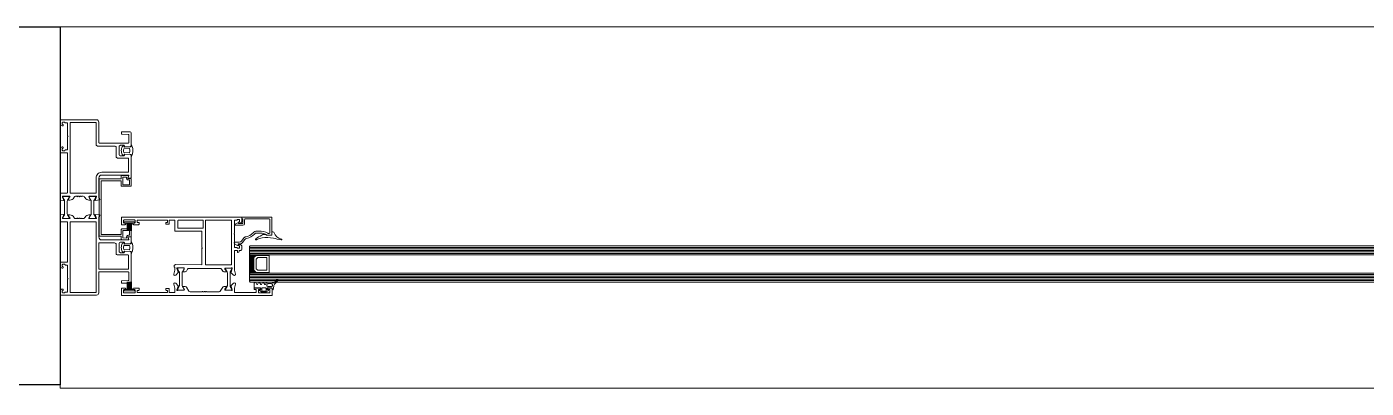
# Model space of a CAD drawing. Header units: centimetres. Extents: x 118932 to 154602, y -32682 to -23521.
# Drawn here: x 132735.5 to 132824.4, y -28093.6 to -28069.6 of the extents above; entities that cross this region are included whole.
import ezdxf

# ---------------------------------------------------------------- set-up
doc = ezdxf.new("R2010")
doc.units = ezdxf.units.CM
doc.header["$LTSCALE"] = 50
doc.header["$MEASUREMENT"] = 0
for name, color, linetype, lineweight, true_color in [('GEN_02_TF_Pencere', 7, 'Continuous', 9, 0x6093ac), ('GEN_05_ML_Mermer', 7, 'Continuous', 9, 0x9d8692), ('GEN_06_GR_İnce', 7, 'Continuous', 13, 0xb0b0a9), ('ÖRÜLECEK DUVARLAR', 7, 'Continuous', 30, 0xfaca30)]:
    doc.layers.add(name, color=color, linetype=linetype, lineweight=lineweight, true_color=true_color)
doc.layers.add('revizyon notlar', color=1, linetype='Continuous', lineweight=30)

# ---------------------------------------------------------------- blocks, each defined once
blk = doc.blocks.new('p25_a_rb')
at = {"layer": 'GEN_02_TF_Pencere', "linetype": 'Continuous'}
for p, q in [((-312.806, -13.046), (-312.806, -13.556)), ((-312.786, -13.046), (-312.786, -13.556)), ((-312.766, -13.046), (-312.766, -13.556)), ((-312.746, -13.046), (-312.746, -13.556)), ((-312.726, -13.046), (-312.726, -13.556)), ((-312.706, -13.046), (-312.706, -13.556)), ((-312.686, -13.046), (-312.686, -13.556)), ((-312.666, -13.046), (-312.666, -13.556)), ((-312.646, -13.046), (-312.646, -13.556)), ((-312.626, -13.046), (-312.626, -13.556)), ((-312.606, -13.046), (-312.606, -13.556)), ((-312.586, -13.046), (-312.586, -13.556)), ((-312.566, -13.046), (-312.566, -13.556)), ((-312.546, -13.046), (-312.546, -13.556)), ((-312.526, -13.046), (-312.526, -13.556)), ((-312.506, -13.046), (-312.506, -13.556)), ((-312.806, -17.453), (-312.806, -16.943)), ((-312.786, -17.453), (-312.786, -16.943)), ((-312.766, -17.453), (-312.766, -16.943)), ((-312.746, -17.453), (-312.746, -16.943)), ((-312.726, -17.453), (-312.726, -16.943)), ((-312.706, -17.453), (-312.706, -16.943)), ((-312.686, -17.453), (-312.686, -16.943)), ((-312.666, -17.453), (-312.666, -16.943)), ((-312.646, -17.453), (-312.646, -16.943)), ((-312.626, -17.453), (-312.626, -16.943)), ((-312.606, -17.453), (-312.606, -16.943)), ((-312.586, -17.453), (-312.586, -16.943)), ((-312.566, -17.453), (-312.566, -16.943)), ((-312.546, -17.453), (-312.546, -16.943)), ((-312.526, -17.453), (-312.526, -16.943)), ((-312.506, -17.453), (-312.506, -16.943))]:
    blk.add_line(p, q, dxfattribs=at)
at = {"layer": 'GEN_02_TF_Pencere', "extrusion": (0, 0, -1)}
for p, q in [((-304.228, -14.149), (-304.215, -14.147)), ((-303.54, -13.832), (-303.56, -13.823)), ((-303.23, -13.843), (-303.491, -13.843)), ((-303.2, -13.633), (-303.2, -13.818)), ((-303.132, -13.608), (-303.17, -13.608)), ((-303.17, -13.608), (-303.17, -13.608)), ((-303.066, -17.001), (-302.855, -16.802)), ((-302.803, -16.841), (-302.981, -17.057)), ((-304.37, -17.316), (-304.37, -17.065)), ((-304.359, -17.026), (-304.327, -16.969)), ((-303.945, -17.343), (-304.34, -17.343)), ((-304.251, -16.972), (-304.196, -17.105)), ((-304.14, -17.105), (-304.085, -16.972)), ((-304.009, -16.969), (-303.931, -17.109)), ((-303.846, -17.625), (-304.009, -17.521)), ((-303.985, -17.457), (-303.945, -17.458)), ((-303.945, -17.458), (-303.945, -17.343)), ((-303.876, -17.105), (-303.82, -16.972)), ((-303.865, -17.369), (-303.865, -17.528)), ((-303.596, -17.625), (-303.846, -17.625)), ((-303.605, -17.343), (-303.835, -17.343)), ((-303.835, -17.555), (-303.605, -17.555)), ((-303.745, -16.969), (-303.667, -17.109)), ((-303.612, -17.106), (-303.573, -17.012)), ((-303.432, -17.522), (-303.596, -17.625)), ((-303.584, -17.351), (-303.584, -17.351)), ((-303.575, -17.528), (-303.575, -17.37)), ((-303.573, -17.012), (-303.573, -17.012)), ((-303.53, -17.141), (-303.53, -17.16)), ((-303.53, -17.141), (-303.53, -17.141)), ((-303.195, -17.344), (-303.495, -17.343)), ((-303.495, -17.343), (-303.495, -17.458)), ((-303.495, -17.458), (-303.455, -17.458)), ((-303.479, -16.955), (-303.225, -16.955)), ((-303.431, -17.248), (-303.245, -17.248)), ((-303.245, -17.053), (-303.43, -17.053)), ((-303.165, -17.431), (-303.165, -17.37)), ((-303.145, -17.16), (-303.145, -17.141))]:
    blk.add_line(p, q, dxfattribs=at)
at = {"layer": 'GEN_02_TF_Pencere'}
for p, q in [((-304.63, -14.549), (-304.68, -14.599)), ((-304.68, -14.599), (-304.68, -15.099)), ((-162, -14.649), (-304.68, -14.649)), ((-162, -14.749), (-304.68, -14.749)), ((-162, -14.849), (-304.68, -14.849)), ((-162, -14.949), (-304.68, -14.949)), ((-162, -15.049), (-304.68, -15.049)), ((-304.68, -15.099), (-304.63, -15.149)), ((-162.05, -14.549), (-304.63, -14.549)), ((-162.375, -15.149), (-304.68, -15.149)), ((-304.68, -15.149), (-304.305, -15.149)), ((-304.68, -16.349), (-304.68, -15.149)), ((-304.68, -15.149), (-304.68, -15.149)), ((-304.68, -15.149), (-304.68, -16.349)), ((-304.64, -15.149), (-304.64, -16.349)), ((-304.6, -15.149), (-304.6, -16.349)), ((-304.56, -15.149), (-304.56, -16.349)), ((-304.52, -15.149), (-304.52, -16.349)), ((-304.48, -15.149), (-304.48, -16.349)), ((-304.305, -15.149), (-304.455, -15.299)), ((-304.455, -15.299), (-304.455, -16.199)), ((-304.44, -15.149), (-304.44, -15.284)), ((-304.4, -15.149), (-304.4, -15.244)), ((-304.23, -15.179), (-304.38, -15.329)), ((-304.38, -15.329), (-304.38, -16.169)), ((-304.36, -15.149), (-304.36, -15.204)), ((-304.32, -15.149), (-304.32, -15.164)), ((-303.38, -15.179), (-304.23, -15.179)), ((-304.13, -15.329), (-304.23, -15.429)), ((-304.23, -15.429), (-304.23, -16.069)), ((-303.53, -15.329), (-304.13, -15.329)), ((-303.53, -16.169), (-303.53, -15.329)), ((-303.38, -16.319), (-303.38, -15.179)), ((-304.63, -16.349), (-304.68, -16.399)), ((-162.375, -16.349), (-304.68, -16.349)), ((-304.305, -16.349), (-304.68, -16.349)), ((-304.68, -16.399), (-304.68, -16.899)), ((-162, -16.449), (-304.68, -16.449)), ((-162, -16.549), (-304.68, -16.549)), ((-162, -16.649), (-304.68, -16.649)), ((-162, -16.749), (-304.68, -16.749)), ((-162, -16.849), (-304.68, -16.849)), ((-304.455, -16.199), (-304.305, -16.349)), ((-304.44, -16.214), (-304.44, -16.349)), ((-304.4, -16.254), (-304.4, -16.349)), ((-304.38, -16.169), (-304.23, -16.319)), ((-304.36, -16.294), (-304.36, -16.349)), ((-304.32, -16.334), (-304.32, -16.349)), ((-304.23, -16.069), (-304.13, -16.169)), ((-304.23, -16.319), (-303.38, -16.319)), ((-304.13, -16.169), (-303.53, -16.169)), ((-304.68, -16.899), (-304.63, -16.949)), ((-162.05, -16.949), (-304.63, -16.949))]:
    blk.add_line(p, q, dxfattribs=at)
for points in [[(-317.22, -6.177), (-314.83, -6.177, -0.414214), (-314.68, -6.327), (-314.68, -7.687, 0.414214), (-314.65, -7.717), (-312.719, -7.717, 0.414214), (-312.689, -7.687), (-312.689, -7.177, 0.400696), (-312.718, -7.147), (-313.151, -7.127, -0.400696), (-313.18, -7.097), (-313.18, -7.007, -0.414214), (-313.15, -6.977), (-312.629, -6.977, -0.414214), (-312.529, -7.077), (-312.529, -7.898, -0.399104), (-312.576, -7.948), (-312.95, -7.967, -0.429487), (-312.982, -7.937), (-312.982, -7.917, 0.414214), (-313.032, -7.867), (-313.23, -7.867, 0.414214), (-313.33, -7.967), (-313.33, -8.467, 0.414214), (-313.23, -8.567), (-313.032, -8.567, 0.414214), (-312.982, -8.517), (-312.982, -8.497, -0.429495), (-312.95, -8.467), (-312.576, -8.487, -0.399096), (-312.529, -8.537), (-312.529, -10.013, -0.414214), (-312.559, -10.043), (-312.697, -10.043, -0.518649), (-312.725, -10.002), (-312.683, -9.883, 0.518649), (-312.711, -9.843), (-314.48, -9.843, 0.414214), (-314.68, -10.043), (-314.68, -11.346, 0.41134), (-314.65, -11.376, -0.312805), (-314.632, -11.389), (-314.601, -11.473, -0.493156), (-314.618, -11.5), (-314.918, -11.526, -0.957545), (-314.923, -11.486, 0.268123), (-314.908, -11.473), (-314.85, -11.314, 0.843087), (-314.86, -11.256), (-315.311, -11.256, 0.577366), (-315.337, -11.301), (-315.247, -11.458, 0.182928), (-315.236, -11.467, -0.849637), (-315.242, -11.506), (-315.334, -11.506, -0.267944), (-315.594, -11.356), (-315.623, -11.306, 0.267964), (-315.71, -11.256), (-315.833, -11.256), (-315.855, -11.294), (-315.877, -11.256), (-315.935, -11.256, -1), (-315.995, -11.256), (-316.075, -11.256, -1), (-316.135, -11.256), (-316.22, -11.256, 0.267966), (-316.307, -11.306), (-316.336, -11.356, -0.267944), (-316.596, -11.506), (-316.688, -11.506, -0.849744), (-316.694, -11.467, 0.182697), (-316.683, -11.458), (-316.593, -11.301, 0.577366), (-316.619, -11.256), (-317.07, -11.256, 0.843081), (-317.08, -11.314), (-317.022, -11.473, 0.267761), (-317.007, -11.486, -0.957329), (-317.012, -11.526), (-317.25, -11.505), (-317.25, -11.346), (-317.25, -11.068, -0.414214), (-317.22, -11.038), (-316.78, -11.038, 0.414214), (-316.75, -11.008), (-316.75, -8.377), (-317.17, -8.377, -0.414214), (-317.25, -8.297), (-317.25, -8.127, -0.414214), (-317.1, -7.977), (-317.07, -7.977, -0.414214), (-317.05, -7.997), (-317.05, -8.048, -0.36604), (-317.075, -8.077, 0.365984), (-317.1, -8.107), (-317.1, -8.197, 0.414214), (-317.07, -8.227), (-316.96, -8.227, 0.367429), (-316.93, -8.202, -0.364526), (-316.901, -8.177), (-316.78, -8.177, 0.414214), (-316.75, -8.147), (-316.75, -7.307), (-316.72, -7.277), (-316.75, -7.247), (-316.75, -6.407, 0.414214), (-316.78, -6.377), (-316.901, -6.377, -0.364526), (-316.93, -6.352, 0.367429), (-316.96, -6.327), (-317.07, -6.327, 0.414214), (-317.1, -6.357), (-317.1, -6.447, 0.365984), (-317.075, -6.476, -0.36604), (-317.05, -6.506), (-317.05, -6.557, -0.414214), (-317.07, -6.577), (-317.1, -6.577, -0.414214), (-317.25, -6.427), (-317.25, -6.207, -0.414214), (-317.22, -6.177)], [(-314.86, -6.357), (-316.57, -6.357), (-316.57, -11.038), (-314.86, -11.038), (-314.86, -10.043, -0.414214), (-314.48, -9.663), (-312.739, -9.663, 0.414214), (-312.709, -9.633), (-312.709, -8.747, 0.414214), (-312.739, -8.717), (-313.43, -8.717, -0.414214), (-313.53, -8.617), (-313.53, -8.017, 0.414214), (-313.63, -7.917), (-314.76, -7.917, -0.414214), (-314.86, -7.817), (-314.86, -6.357)], [(-312.529, -8.655, 0.064394), (-312.445, -8.447, 0.064394), (-312.417, -8.224, 0.129325), (-312.529, -7.793), (-312.529, -7.943, -0.399528), (-312.557, -7.973), (-312.971, -7.994, -0.414214), (-313.001, -7.964), (-313.001, -7.936, 0.414214), (-313.031, -7.906), (-313.038, -7.906, 0.295923), (-313.129, -7.965, 0.104809), (-313.185, -8.224, 0.104809), (-313.129, -8.483, 0.295923), (-313.038, -8.542), (-313.031, -8.542, 0.414214), (-313.001, -8.512), (-313.001, -8.484, -0.414214), (-312.971, -8.454), (-312.557, -8.475, -0.399528), (-312.529, -8.505), (-312.529, -8.655)], [(-312.67, -8.369), (-312.995, -8.353, -0.337036), (-313.023, -8.329, -0.054259), (-313.035, -8.224, -0.054259), (-313.023, -8.119, -0.337036), (-312.996, -8.095), (-312.67, -8.079, -0.32284), (-312.641, -8.098, -0.093955), (-312.617, -8.224, -0.093955), (-312.641, -8.35, -0.32284), (-312.67, -8.369)], [(-313.184, -14.112, 0.198912), (-313.175, -14.133, 0.198912), (-313.154, -14.142), (-312.743, -14.142, 0.518649), (-312.715, -14.102), (-312.758, -13.982, -0.518649), (-312.729, -13.942), (-312.563, -13.942, 0.414214), (-312.533, -13.912), (-312.533, -13.452, 0.414214), (-312.563, -13.422), (-313.154, -13.422, 0.414214), (-313.184, -13.452), (-313.184, -13.792), (-314.532, -13.792), (-314.532, -12.007), (-314.532, -10.222), (-313.184, -10.222), (-313.184, -10.562, 0.414214), (-313.154, -10.592), (-312.563, -10.592, 0.414214), (-312.533, -10.562), (-312.533, -10.101, 0.414214), (-312.563, -10.071), (-312.729, -10.071, -0.518649), (-312.758, -10.031), (-312.715, -9.912, 0.518649), (-312.743, -9.871), (-313.154, -9.871, 0.414214), (-313.184, -9.901), (-313.184, -10.072, -0.414214), (-313.214, -10.102), (-314.622, -10.102, 0.414214), (-314.652, -10.132), (-314.652, -12.007), (-314.652, -13.882, 0.414214), (-314.622, -13.912), (-313.214, -13.912, -0.414214), (-313.184, -13.942), (-313.184, -14.112)], [(-313.084, -10.462), (-313.084, -10.021, -0.395113), (-313.056, -9.991), (-312.846, -9.977, 0.505029), (-312.703, -10.171), (-312.663, -10.171, -0.414214), (-312.633, -10.201), (-312.633, -10.462, -0.414214), (-312.663, -10.492), (-313.054, -10.492, -0.414214), (-313.084, -10.462)], [(-316.95, -11.576), (-316.95, -12.424, -0.131652), (-316.966, -12.484), (-317.07, -12.664), (-317.07, -12.7, 0.414214), (-317.03, -12.74), (-316.69, -12.74, 0.414214), (-316.65, -12.7), (-316.65, -12.664), (-316.754, -12.484, -0.131652), (-316.77, -12.424), (-316.77, -11.576, -0.131652), (-316.754, -11.516), (-316.65, -11.336), (-316.65, -11.3, 0.414214), (-316.69, -11.26), (-317.03, -11.26, 0.414214), (-317.07, -11.3), (-317.07, -11.336), (-316.966, -11.516, -0.131652), (-316.95, -11.576)], [(-315.191, -11.576), (-315.191, -12.424, -0.131652), (-315.207, -12.484), (-315.311, -12.664), (-315.311, -12.7, 0.414214), (-315.271, -12.74), (-314.931, -12.74, 0.414214), (-314.891, -12.7), (-314.891, -12.664), (-314.995, -12.484, -0.131652), (-315.011, -12.424), (-315.011, -11.576, -0.131652), (-314.995, -11.516), (-314.891, -11.336), (-314.891, -11.3, 0.414214), (-314.931, -11.26), (-315.271, -11.26, 0.414214), (-315.311, -11.3), (-315.311, -11.336), (-315.207, -11.516, -0.131652), (-315.191, -11.576)], [(-316.75, -15.619), (-316.75, -12.988, 0.414214), (-316.78, -12.958), (-317.22, -12.958, -0.414214), (-317.25, -12.928), (-317.25, -12.65), (-317.25, -12.491), (-317.012, -12.47, -0.957329), (-317.007, -12.51, 0.267761), (-317.022, -12.523), (-317.08, -12.682, 0.843081), (-317.07, -12.74), (-316.619, -12.74, 0.577366), (-316.593, -12.695), (-316.683, -12.538, 0.182697), (-316.694, -12.529, -0.849744), (-316.688, -12.49), (-316.596, -12.49, -0.267944), (-316.336, -12.64), (-316.307, -12.69, 0.267966), (-316.22, -12.74), (-316.135, -12.74, -1), (-316.075, -12.74), (-315.995, -12.74, -1), (-315.935, -12.74), (-315.877, -12.74), (-315.855, -12.702), (-315.833, -12.74), (-315.71, -12.74, 0.267964), (-315.623, -12.69), (-315.594, -12.64, -0.267944), (-315.334, -12.49), (-315.242, -12.49, -0.849637), (-315.236, -12.529, 0.182928), (-315.247, -12.538), (-315.337, -12.695, 0.577366), (-315.311, -12.74), (-314.86, -12.74, 0.843087), (-314.85, -12.682), (-314.908, -12.523, 0.268123), (-314.923, -12.51, -0.957545), (-314.918, -12.47), (-314.618, -12.496, -0.493156), (-314.601, -12.523), (-314.632, -12.607, -0.312805), (-314.65, -12.62, 0.41134), (-314.68, -12.65), (-314.68, -13.953, 0.414214), (-314.48, -14.153), (-312.709, -14.153, 0.414214), (-312.679, -14.123), (-312.729, -13.983, -0.414214), (-312.699, -13.953), (-312.559, -13.953, -0.414214), (-312.529, -13.983), (-312.529, -14.334, -0.399096), (-312.576, -14.384), (-312.95, -14.403, -0.429495), (-312.982, -14.373), (-312.982, -14.353, 0.414214), (-313.032, -14.303), (-313.23, -14.303, 0.414214), (-313.33, -14.403), (-313.33, -14.903, 0.414214), (-313.23, -15.003), (-313.032, -15.003, 0.414214), (-312.982, -14.953), (-312.982, -14.933, -0.429487), (-312.95, -14.903), (-312.576, -14.923, -0.399104), (-312.529, -14.973), (-312.529, -16.919, -0.414214), (-312.629, -17.019), (-313.15, -17.019, -0.414214), (-313.18, -16.989), (-313.18, -16.899, -0.400696), (-313.151, -16.869), (-312.718, -16.849, 0.400696), (-312.689, -16.819), (-312.689, -16.309, 0.414214), (-312.719, -16.279), (-314.65, -16.279, 0.414214), (-314.68, -16.309), (-314.68, -17.669, -0.414214), (-314.83, -17.819), (-317.22, -17.819, -0.414214), (-317.25, -17.789), (-317.25, -17.569, -0.414214), (-317.1, -17.419), (-317.07, -17.419, -0.414214), (-317.05, -17.439), (-317.05, -17.49, -0.36604), (-317.075, -17.52, 0.365984), (-317.1, -17.549), (-317.1, -17.639, 0.414214), (-317.07, -17.669), (-316.96, -17.669, 0.367429), (-316.93, -17.644, -0.364526), (-316.901, -17.619), (-316.78, -17.619, 0.414214), (-316.75, -17.589), (-316.75, -16.749), (-316.72, -16.719), (-316.75, -16.689), (-316.75, -15.849, 0.414214), (-316.78, -15.819), (-316.901, -15.819, -0.364526), (-316.93, -15.794, 0.367429), (-316.96, -15.769), (-317.07, -15.769, 0.414214), (-317.1, -15.799), (-317.1, -15.889, 0.365984), (-317.075, -15.919, -0.36604), (-317.05, -15.948), (-317.05, -15.999, -0.414214), (-317.07, -16.019), (-317.1, -16.019, -0.414214), (-317.25, -15.869), (-317.25, -15.699, -0.414214), (-317.17, -15.619), (-316.75, -15.619)], [(-305.21, -12.647), (-313.15, -12.643, 0.198912), (-313.171, -12.652, 0.198912), (-313.18, -12.673), (-313.18, -13.113, 0.414214), (-313.15, -13.143), (-312.95, -13.143, 0.414214), (-312.88, -13.073, 0.414214), (-312.91, -13.043), (-312.99, -13.043, -0.414214), (-313.04, -12.993), (-313.04, -12.873, -0.414214), (-312.99, -12.823), (-312.32, -12.823, -0.414214), (-312.27, -12.873), (-312.27, -12.993, -0.414214), (-312.32, -13.043), (-312.4, -13.043, 0.414214), (-312.43, -13.073, 0.414214), (-312.36, -13.143), (-312.05, -13.143, 0.414214), (-312, -13.093), (-312, -13.023, 0.414214), (-312.03, -12.993), (-312.13, -12.993), (-312.13, -12.843), (-310.13, -12.845), (-310.13, -12.995), (-310.2, -12.995, 0.414214), (-310.23, -13.025), (-310.23, -13.085, 0.414214), (-310.2, -13.115), (-310.04, -13.115, 0.414214), (-310.01, -13.085), (-310.01, -12.875, -0.414214), (-309.98, -12.845), (-309.63, -12.845), (-309.63, -13.545, 0.414213), (-309.6, -13.575), (-307.83, -13.576), (-307.831, -14.656), (-307.801, -14.686), (-307.831, -14.716), (-307.832, -15.796), (-309.581, -15.795, 0.414277), (-309.681, -15.895), (-309.681, -15.93, 0.339312), (-309.666, -15.949), (-309.646, -15.955, -0.339802), (-309.632, -15.974), (-309.632, -16.161), (-309.702, -16.421, 0.700085), (-309.594, -16.497), (-309.576, -16.484), (-309.405, -16.312, 0.617948), (-309.421, -16.251, -0.283637), (-309.443, -16.23), (-309.494, -16.045), (-309.494, -16.027, -0.673161), (-309.443, -16.006, 0.202488), (-309.421, -16.015), (-309.034, -16.016, -0.414214), (-309.004, -16.046), (-309.004, -16.067, -0.137872), (-309.009, -16.083), (-309.102, -16.235, 0.585524), (-309.085, -16.266), (-308.942, -16.266, 0.261413), (-308.857, -16.218), (-308.781, -16.094, -0.261413), (-308.695, -16.046), (-307.789, -16.046), (-306.618, -16.047, -0.261413), (-306.533, -16.095), (-306.457, -16.219, 0.261413), (-306.372, -16.267), (-306.229, -16.267, 0.585524), (-306.212, -16.237), (-306.305, -16.084, -0.137872), (-306.309, -16.069), (-306.309, -16.047, -0.414214), (-306.279, -16.017), (-305.892, -16.017, 0.202488), (-305.871, -16.008, -0.673161), (-305.819, -16.029), (-305.819, -16.047), (-305.87, -16.232, -0.283637), (-305.893, -16.253, 0.617948), (-305.909, -16.314), (-305.738, -16.487), (-305.72, -16.499, 0.700085), (-305.612, -16.424), (-305.682, -16.163), (-305.681, -14.877, -0.414214), (-305.651, -14.847), (-305.511, -14.847, -0.414214), (-305.481, -14.877), (-305.481, -14.967, 0.463003), (-305.447, -14.997, 0.372825), (-305.361, -14.898), (-305.361, -14.877, -0.414214), (-305.331, -14.847), (-305.261, -14.847, 0.414214), (-305.181, -14.767), (-305.181, -14.597, 0.414214), (-305.331, -14.447), (-305.351, -14.447, 0.414214), (-305.381, -14.477), (-305.381, -14.518, 0.380812), (-305.356, -14.548, -0.365977), (-305.331, -14.577), (-305.331, -14.667, -0.414214), (-305.361, -14.697), (-305.471, -14.697, -0.365977), (-305.5, -14.672, 0.369187), (-305.53, -14.647), (-305.651, -14.647, -0.414214), (-305.681, -14.617), (-305.68, -13.777), (-305.71, -13.747), (-305.68, -13.717), (-305.68, -12.877, -0.414214), (-305.65, -12.847), (-305.529, -12.847, 0.365995), (-305.499, -12.822, -0.365977), (-305.47, -12.797), (-305.36, -12.797, -0.414214), (-305.33, -12.827), (-305.33, -12.917, -0.374045), (-305.355, -12.947, 0.366034), (-305.38, -12.976), (-305.38, -13.017, 0.414214), (-305.35, -13.047), (-305.33, -13.047, 0.414214), (-305.18, -12.897), (-305.18, -12.677, 0.414214), (-305.21, -12.647)], [(-307.759, -13.368, -0.198912), (-307.78, -13.376), (-309.4, -13.375, -0.414214), (-309.43, -13.345), (-309.43, -12.875, -0.414214), (-309.4, -12.845), (-307.78, -12.846, -0.414214), (-307.75, -12.876), (-307.75, -13.346, -0.198912), (-307.759, -13.368)], [(-303.23, -12.643), (-305.15, -12.643, 0.41421), (-305.18, -12.673), (-305.18, -12.733, 0.41421), (-305.15, -12.763), (-305.13, -12.763), (-305.13, -13.063), (-305.4, -13.063), (-305.42, -13.028, 0.414213), (-305.461, -13.017), (-305.632, -13.115, 0.767327), (-305.614, -13.183), (-305.11, -13.183, 0.414213), (-305.01, -13.083), (-305.01, -12.813, -0.414213), (-304.96, -12.763), (-303.37, -12.763, -0.414213), (-303.32, -12.813), (-303.32, -13.673, -0.414213), (-303.37, -13.723), (-303.422, -13.723, -0.127549), (-303.456, -13.714, 0.13898), (-304.05, -13.574), (-304.199, -13.574, 0.215322), (-304.439, -13.682, -0.168624), (-304.896, -13.941, 0.197358), (-305.101, -14.072), (-305.209, -14.226, -0.244575), (-305.356, -14.303), (-305.635, -14.303, 0.767327), (-305.663, -14.405), (-305.465, -14.519, 0.577351), (-305.42, -14.493), (-305.42, -14.423), (-305.356, -14.423, 0.244575), (-305.11, -14.295), (-305.002, -14.141, -0.197358), (-304.874, -14.059, 0.168624), (-304.349, -13.762, -0.215322), (-304.199, -13.694), (-303.952, -13.694, -0.114883), (-303.516, -13.818, 0.126996), (-303.419, -13.843), (-303.23, -13.843, 0.414213), (-303.2, -13.813), (-303.2, -12.673, 0.414213), (-303.23, -12.643)], [(-313.076, -14.013, -0.190395), (-313.084, -13.993), (-313.084, -13.552, -0.414214), (-313.054, -13.522), (-312.663, -13.522, -0.414214), (-312.633, -13.552), (-312.633, -13.812, -0.414214), (-312.663, -13.842), (-312.703, -13.842, 0.505029), (-312.846, -14.037), (-313.056, -14.023, -0.190395), (-313.076, -14.013)], [(-314.68, -14.383), (-314.68, -16.069, 0.414189), (-314.65, -16.099), (-312.739, -16.099, 0.414238), (-312.709, -16.069), (-312.709, -15.183, 0.414214), (-312.739, -15.153), (-313.43, -15.153, -0.414214), (-313.53, -15.053), (-313.53, -14.453, 0.414214), (-313.63, -14.353), (-314.65, -14.353, 0.414214), (-314.68, -14.383)], [(-312.529, -15.091, 0.064394), (-312.445, -14.883, 0.064394), (-312.417, -14.66, 0.129325), (-312.529, -14.229), (-312.529, -14.379, -0.399528), (-312.557, -14.409), (-312.971, -14.43, -0.414214), (-313.001, -14.4), (-313.001, -14.372, 0.414214), (-313.031, -14.342), (-313.038, -14.342, 0.295923), (-313.129, -14.401, 0.104809), (-313.185, -14.66, 0.104809), (-313.129, -14.919, 0.295923), (-313.038, -14.978), (-313.031, -14.978, 0.414214), (-313.001, -14.948), (-313.001, -14.92, -0.414214), (-312.971, -14.89), (-312.557, -14.911, -0.399528), (-312.529, -14.941), (-312.529, -15.091)], [(-312.67, -14.805), (-312.995, -14.789, -0.337036), (-313.023, -14.765, -0.054259), (-313.035, -14.66, -0.054259), (-313.023, -14.555, -0.337036), (-312.996, -14.532), (-312.67, -14.515, -0.32284), (-312.641, -14.534, -0.093955), (-312.617, -14.66, -0.093955), (-312.641, -14.786, -0.32284), (-312.67, -14.805)], [(-309.144, -16.332), (-309.144, -17.179, 0.131653), (-309.128, -17.239), (-309.024, -17.419), (-309.024, -17.455, -0.414213), (-309.064, -17.495), (-309.404, -17.495, -0.414214), (-309.444, -17.455), (-309.444, -17.419), (-309.34, -17.239, 0.131652), (-309.324, -17.179), (-309.324, -16.332, 0.131652), (-309.34, -16.272), (-309.444, -16.092), (-309.444, -16.055, -0.414214), (-309.404, -16.015), (-309.064, -16.015, -0.414213), (-309.024, -16.055), (-309.024, -16.092), (-309.128, -16.272, 0.131652), (-309.144, -16.332)], [(-306.148, -16.333), (-306.148, -17.181, -0.131653), (-306.164, -17.241), (-306.268, -17.421), (-306.268, -17.457, 0.414213), (-306.228, -17.497), (-305.888, -17.497, 0.414214), (-305.848, -17.457), (-305.848, -17.421), (-305.952, -17.241, -0.131652), (-305.968, -17.181), (-305.968, -16.333, -0.131652), (-305.952, -16.273), (-305.848, -16.093), (-305.848, -16.057, 0.414214), (-305.888, -16.017), (-306.228, -16.017, 0.414213), (-306.268, -16.057), (-306.268, -16.093), (-306.164, -16.273, -0.131652), (-306.148, -16.333)], [(-313.15, -17.851), (-303.21, -17.851, 0.414214), (-303.18, -17.821), (-303.18, -17.381, 0.414214), (-303.21, -17.351), (-303.41, -17.351, 0.414214), (-303.48, -17.421, 0.414214), (-303.45, -17.451), (-303.37, -17.451, -0.414214), (-303.32, -17.501), (-303.32, -17.621, -0.414214), (-303.37, -17.671), (-304.04, -17.671, -0.414214), (-304.09, -17.621), (-304.09, -17.501, -0.414214), (-304.04, -17.451), (-303.96, -17.451, 0.414214), (-303.93, -17.421, 0.414214), (-304, -17.351), (-304.31, -17.351, 0.414214), (-304.36, -17.401), (-304.36, -17.421, 0.414214), (-304.33, -17.451), (-304.26, -17.451, -0.414214), (-304.23, -17.481), (-304.23, -17.651), (-305.65, -17.651, -0.414214), (-305.68, -17.621), (-305.68, -17.35), (-305.61, -17.089, 0.700075), (-305.718, -17.014), (-305.736, -17.027), (-305.907, -17.199, 0.617785), (-305.891, -17.26, -0.283333), (-305.868, -17.281), (-305.817, -17.466), (-305.817, -17.484, -0.673162), (-305.869, -17.505, 0.202354), (-305.89, -17.496), (-306.277, -17.496, -0.415901), (-306.307, -17.466), (-306.307, -17.444, -0.137872), (-306.303, -17.428), (-306.21, -17.276, 0.585714), (-306.227, -17.246), (-306.37, -17.246, 0.30109), (-306.455, -17.293), (-306.614, -17.553, -0.261413), (-306.699, -17.601), (-307.523, -17.601), (-307.545, -17.563), (-307.567, -17.601), (-307.625, -17.601, 1), (-307.685, -17.601), (-307.765, -17.601, 1), (-307.825, -17.601), (-308.611, -17.601, -0.261413), (-308.696, -17.553), (-308.855, -17.293, 0.261381), (-308.94, -17.246), (-309.083, -17.246, 0.585524), (-309.1, -17.276), (-309.007, -17.428, -0.137707), (-309.002, -17.444), (-309.002, -17.466, -0.414214), (-309.032, -17.496), (-309.419, -17.496, 0.202488), (-309.441, -17.505, -0.673126), (-309.492, -17.484), (-309.492, -17.466), (-309.441, -17.281, -0.283536), (-309.419, -17.26, 0.617796), (-309.403, -17.199), (-309.574, -17.027), (-309.592, -17.014, 0.700399), (-309.7, -17.089), (-309.63, -17.35), (-309.63, -17.621, -0.414214), (-309.66, -17.651), (-309.98, -17.651, -0.414214), (-310.01, -17.621), (-310.01, -17.411, 0.414214), (-310.04, -17.381), (-310.2, -17.381, 0.414214), (-310.23, -17.411), (-310.23, -17.471, 0.414214), (-310.2, -17.501), (-310.13, -17.501), (-310.13, -17.651), (-312.13, -17.651), (-312.13, -17.501), (-312.03, -17.501, 0.414214), (-312, -17.471), (-312, -17.401, 0.414214), (-312.05, -17.351), (-312.36, -17.351, 0.414214), (-312.43, -17.421, 0.414214), (-312.4, -17.451), (-312.32, -17.451, -0.414214), (-312.27, -17.501), (-312.27, -17.621, -0.414214), (-312.32, -17.671), (-312.99, -17.671, -0.414214), (-313.04, -17.621), (-313.04, -17.501, -0.414214), (-312.99, -17.451), (-312.91, -17.451, 0.414214), (-312.88, -17.421, 0.414214), (-312.95, -17.351), (-313.15, -17.351, 0.414214), (-313.18, -17.381), (-313.18, -17.821, 0.414214), (-313.15, -17.851)]]:
    blk.add_lwpolyline(points, format="xyb", close=True, dxfattribs=at)
for points in [[(-316.57, -12.958), (-316.57, -17.639), (-314.86, -17.639), (-314.86, -12.958), (-316.57, -12.958)], [(-307.59, -12.846), (-305.88, -12.847), (-305.882, -15.797), (-307.592, -15.796), (-307.59, -12.846)]]:
    blk.add_lwpolyline(points, close=True, dxfattribs=at)
at = {"layer": 'GEN_02_TF_Pencere', "linetype": 'Continuous'}
for points in [[(-312.996, -13.046), (-312.316, -13.046), (-312.316, -12.956), (-312.996, -12.956), (-312.996, -13.046)], [(-312.316, -17.453), (-312.996, -17.453), (-312.996, -17.543), (-312.316, -17.543), (-312.316, -17.453)]]:
    blk.add_lwpolyline(points, close=True, dxfattribs=at)
at = {"layer": 'GEN_02_TF_Pencere', "extrusion": (0, 0, -1)}
for centre, major_axis, start_param, end_param in [((-304.228, -14.107), (-0.05, 0), -1.570583, 0.325144), ((-301.933, -16.325), (3.543, 0), 3.990064, 4.134382), ((-304.226, -14.116), (0.0382, 0), 0.629084, 1.300082), ((-303.679, -14.734), (-0.88, 0), 0.944914, 1.386057), ((-303.704, -14.03), (0.286, 0), 4.098356, 5.241385), ((-303.545, -15.284), (1.549, 0), 4.520201, 5.00804), ((-303.491, -13.759), (0.1, 0), 1.57081, 2.088079), ((-303.23, -13.818), (0.03, 0), 0.000001, 1.570795), ((-303.17, -13.633), (-0.03, 0), 0.000001, 1.570795), ((-303.132, -13.692), (-0.1, 0), 1.570967, 2.940044), ((-300.751, -6.871), (-8.856, 0), -1.36365, -1.303118), ((-302.405, -13.576), (0.64, 0), 1.805526, 2.955356), ((-302.564, -14.122), (0.03, 0), 0.000445, 1.852827), ((-302.564, -14.122), (0.03, 0), -1.226961, -0.000036)]:
    blk.add_ellipse(centre, major_axis=major_axis, ratio=0.839387, start_param=start_param, end_param=end_param, dxfattribs=at)
at = {"layer": 'GEN_02_TF_Pencere'}
for centre, major_axis, start_param, end_param in [((-302.831, -16.824), (0.0344, 0), -0.614619, 2.340265), ((-304.27, -17.065), (0.1, 0), 2.680578, 3.140437), ((-304.34, -17.316), (-0.03, 0), -0.001156, 1.569642), ((-304.29, -16.985), (-0.0413, 0), 3.504733, 5.82217), ((-304.168, -17.096), (-0.03, 0), 0.349196, 2.790086), ((-304.046, -16.985), (-0.0413, 0), 3.600297, 5.917734), ((-303.985, -17.493), (0.04, 0), 1.569642, 4.087571), ((-303.904, -17.096), (0.03, 0), 3.628943, 5.929945), ((-303.835, -17.369), (-0.03, 0), 4.711232, 6.282029), ((-303.835, -17.528), (0.03, 0), 3.140435, 4.711233), ((-303.782, -16.985), (-0.0413, 0), 3.600298, 5.917735), ((-303.64, -17.097), (-0.03, 0), 0.487353, 2.788354), ((-303.605, -17.37), (-0.03, 0), 3.925836, 4.711232), ((-303.605, -17.528), (0.03, 0), 4.711233, 6.282031), ((-303.605, -17.37), (-0.03, 0), 3.140439, 3.925836), ((-303.479, -17.043), (-0.1, 0), -0.962596, -0.353242), ((-303.479, -17.043), (-0.1, 0), 4.711235, 5.320589), ((-303.43, -17.141), (-0.1, 0), 4.711233, 6.282031), ((-303.43, -17.16), (0.1, 0), 3.140436, 4.711234), ((-303.455, -17.493), (-0.04, 0), 2.193304, 4.711233), ((-303.245, -17.141), (-0.1, 0), 3.140436, 4.711234), ((-303.245, -17.16), (-0.1, 0), 1.56964, 3.140437), ((-303.225, -17.043), (0.1, 0), 0.603434, 1.569641), ((-303.195, -17.37), (-0.03, 0), 3.140435, 4.711233), ((-303.135, -17.431), (-0.03, 0), -0.001156, 2.96363), ((-303.101, -16.968), (0.0509, 0), 3.745027, 5.454025), ((-298.81, -17.961), (4.337, 0), 2.949895, 3.003759), ((-302.577, -17.316), (0.5, 0), 2.512106, 2.949893)]:
    blk.add_ellipse(centre, major_axis=major_axis, ratio=0.881548, start_param=start_param, end_param=end_param, dxfattribs=at)
at = {"layer": 'GEN_05_ML_Mermer'}
blk.add_lwpolyline([(0, -24), (-317.25, -24), (-317.25, 0), (0, 0)], close=True, dxfattribs=at)
blk = doc.blocks.new('P25A')
at = {"layer": 'revizyon notlar'}
blk.add_blockref('p25_a_rb', (166.64, 17.621), dxfattribs=at)
blk = doc.blocks.new('DOGRAMA LEVEL 0 A BLOK')
at = {"layer": 'GEN_06_GR_İnce'}
blk.add_blockref('P25A', (-1726.703, -1.346), dxfattribs=at)
blk = doc.blocks.new('ÖRÜLECEK DUVAR LEVEL 0 A BLOK')
at = {"layer": 'ÖRÜLECEK DUVARLAR'}
blk.add_lwpolyline([(-3431.801, 1826.168), (-3436.218, 1826.168), (-3436.218, 1849.943), (-3431.801, 1849.943)], close=True, dxfattribs=at)

msp = doc.modelspace()

# ---------------------------------------------------------------- block references
for name, p in [('ÖRÜLECEK DUVAR LEVEL 0 A BLOK', (136169.509, -29919.587)), ('DOGRAMA LEVEL 0 A BLOK', (134615.022, -28085.92))]:
    msp.add_blockref(name, p)

doc.saveas('drawing.dxf')
